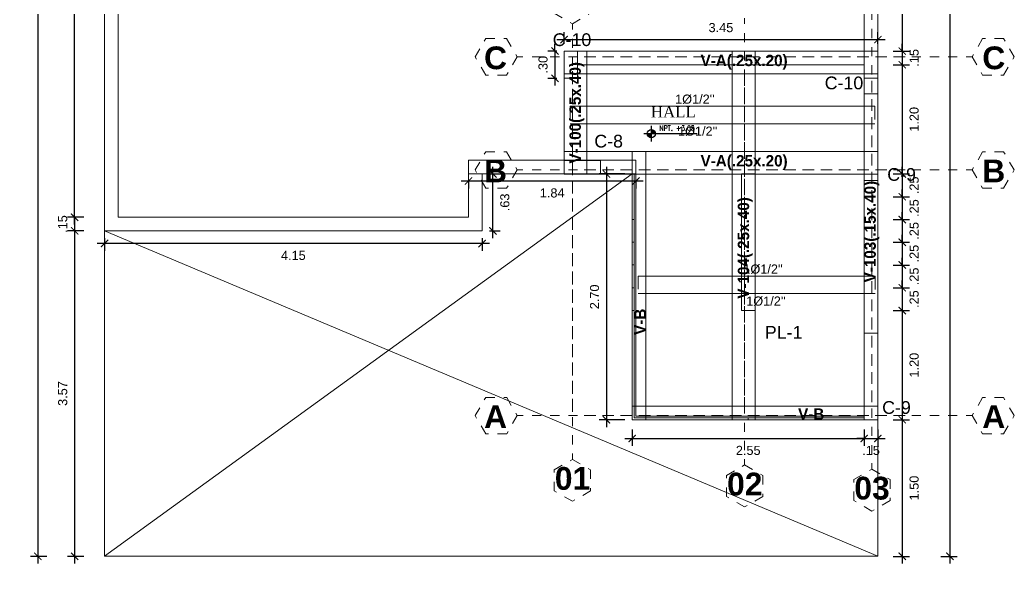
# Model space of a CAD drawing. Header units: millimetres. Extents: x -59 to 123, y 54 to 155.
# Drawn here: x -42.88 to -31.96, y 60.85 to 67 of the extents above; entities that cross this region are included whole.
import ezdxf
from ezdxf.enums import TextEntityAlignment as Align

# ---------------------------------------------------------------- set-up
doc = ezdxf.new("R2010")
doc.units = ezdxf.units.MM
doc.linetypes.add('ACAD_ISO02W100', pattern=[15, 12, -3])
doc.linetypes.add('CONTINUA', pattern=[0])
doc.layers.get('0').update_dxf_attribs({"lineweight": 9})
doc.layers.get('Defpoints').update_dxf_attribs({"lineweight": 0})
for name, color, linetype in [('A-COT', 8, 'Continuous'), ('A-IND niveles', 8, 'Continuous'), ('A-TEX 010', 7, 'Continuous'), ('TEXTO', 2, 'Continuous')]:
    doc.layers.add(name, color=color, linetype=linetype)
for name, color, linetype, lineweight in [('A_mobiliario', 252, 'Continuous', 15), ('ACERO', 150, 'CONTINUA', 40), ('EJES', 6, 'ACAD_ISO02W100', 5), ('ESCALERA', 128, 'Continuous', 9), ('mobiliario', 7, 'Continuous', 0), ('murobajo', 7, 'Continuous', 30), ('MUROS', 7, 'Continuous', 80), ('TEXTO VIGAS', 2, 'Continuous', 20), ('VIDRIO', 7, 'Continuous', 5), ('VIGAS', 2, 'Continuous', 25)]:
    doc.layers.add(name, color=color, linetype=linetype, lineweight=lineweight)
doc.styles.add('Henry', font='GOTHICB.TTF')
doc.styles.add('LUIS', font='arial.ttf')
doc.styles.add('ROMANS', font='ROMANS.SHX', dxfattribs={"width": 1.35, "height": 0.29})
doc.styles.add('ROMANS 0.75', font='romans.shx', dxfattribs={"width": 0.75})
doc.styles.add('STILUS', font='arial.ttf')
doc.styles.add('style1', font='arial.ttf', dxfattribs={"height": 0.1})
doc.dimstyles.new('luis1', dxfattribs={"dimtxt": 0.1, "dimasz": 0.08, "dimexe": 0.08, "dimexo": 0.08, "dimgap": 0.08, "dimtad": 2, "dimzin": 4, "dimdsep": 46, "dimtxsty": 'style1', "dimblk": 'ARCHTICK', "dimcen": 2, "dimdle": 0.08, "dimclrd": 256, "dimclre": 256, "dimclrt": 256, "dimadec": 0, "dimazin": 1, "dimtfac": 1, "dimtix": 1, "dimtmove": 0, "dimatfit": 3, "dimfxl": 1, "dimtolj": 1, "dimarcsym": 0})

# ---------------------------------------------------------------- blocks, each defined once
blk = doc.blocks.new('A$C37766BCA')
blk.add_line((0, 0.181), (1.22, 0.181))
at = {"const_width": 0.0923}
for points in [[(0.221, 0.181, 0.414214), (0.174, 0.227, 0.414214)], [(0.128, 0.181, 0.414214), (0.174, 0.135)]]:
    blk.add_lwpolyline(points, format="xyb", dxfattribs=at)
blk.add_lwpolyline([(0.174, 0), (0.174, 0.361)])
blk.add_circle((0.174, 0.181), 0.0923)
blk = doc.blocks.new('_ArchTick')
at = {"color": 0, "linetype": 'ByBlock', "const_width": 0.15}
blk.add_lwpolyline([(-0.5, -0.5), (0.5, 0.5)], dxfattribs=at)
blk = doc.blocks.new('*D876')
at = {"layer": 'Defpoints', "color": 0, "linetype": 'CONTINUA', "transparency": 16777216}
for p in [(-36.154, 65.307), (-36.437, 62.607), (-36.154, 62.607)]:
    blk.add_point(p, dxfattribs=at)
at = {"layer": 'EJES', "linetype": 'CONTINUA', "lineweight": -2, "transparency": 16777216}
for p, q in [((-36.437, 65.387), (-36.437, 62.527)), ((-36.234, 65.307), (-36.517, 65.307)), ((-36.234, 62.607), (-36.517, 62.607))]:
    blk.add_line(p, q, dxfattribs=at)
at = {"layer": 'EJES', "linetype": 'CONTINUA', "lineweight": -2, "transparency": 16777216, "xscale": 0.08, "yscale": 0.08, "zscale": 0.08}
for p, rotation in [((-36.437, 65.307), 90), ((-36.437, 62.607), 270)]:
    blk.add_blockref('_ArchTick', p, dxfattribs=dict(at, rotation=rotation))
at = {"layer": 'EJES', "linetype": 'CONTINUA', "lineweight": 5, "transparency": 16777216, "insert": (-36.568, 63.957), "char_height": 0.1, "attachment_point": 5, "rotation": 90, "style": 'style1'}
blk.add_mtext('\\A1;2.70', dxfattribs=at)
blk = doc.blocks.new('*D881')
at = {"layer": 'A-COT', "linetype": 'Continuous', "lineweight": -2, "transparency": 16777216}
for p, q in [((-32.762, 80.107), (-32.582, 80.107)), ((-32.662, 80.187), (-32.662, 61.027)), ((-32.762, 61.107), (-32.582, 61.107))]:
    blk.add_line(p, q, dxfattribs=at)
at = {"layer": 'Defpoints', "color": 0, "linetype": 'CONTINUA', "transparency": 16777216}
for p in [(-33.454, 80.107), (-33.454, 61.107), (-32.662, 61.107)]:
    blk.add_point(p, dxfattribs=at)
at = {"layer": 'A-COT', "linetype": 'CONTINUA', "lineweight": -2, "transparency": 16777216, "xscale": 0.08, "yscale": 0.08, "zscale": 0.08}
for p, rotation in [((-32.662, 80.107), 90), ((-32.662, 61.107), 270)]:
    blk.add_blockref('_ArchTick', p, dxfattribs=dict(at, rotation=rotation))
at = {"layer": 'A-COT', "linetype": 'CONTINUA', "lineweight": 5, "transparency": 16777216, "insert": (-32.531, 70.607), "char_height": 0.1, "attachment_point": 5, "rotation": 90, "style": 'style1'}
blk.add_mtext('\\A1;19.00', dxfattribs=at)
blk = doc.blocks.new('*D882')
at = {"layer": 'A-COT', "linetype": 'Continuous', "lineweight": -2, "transparency": 16777216}
for p, q in [((-42.588, 80.107), (-42.768, 80.107)), ((-42.688, 80.187), (-42.688, 61.027)), ((-42.588, 61.107), (-42.768, 61.107))]:
    blk.add_line(p, q, dxfattribs=at)
at = {"layer": 'Defpoints', "color": 0, "linetype": 'CONTINUA', "transparency": 16777216}
for p in [(-41.954, 80.107), (-42.688, 61.107), (-41.954, 61.107)]:
    blk.add_point(p, dxfattribs=at)
at = {"layer": 'A-COT', "linetype": 'CONTINUA', "lineweight": -2, "transparency": 16777216, "xscale": 0.08, "yscale": 0.08, "zscale": 0.08}
for p, rotation in [((-42.688, 80.107), 90), ((-42.688, 61.107), 270)]:
    blk.add_blockref('_ArchTick', p, dxfattribs=dict(at, rotation=rotation))
at = {"layer": 'A-COT', "linetype": 'CONTINUA', "lineweight": 5, "transparency": 16777216, "insert": (-42.819, 70.607), "char_height": 0.1, "attachment_point": 5, "rotation": 90, "style": 'style1'}
blk.add_mtext('\\A1;19.00', dxfattribs=at)
blk = doc.blocks.new('*D883')
at = {"layer": 'A-COT', "linetype": 'Continuous', "lineweight": -2, "transparency": 16777216}
for p, q in [((-41.954, 60.555), (-41.954, 60.375)), ((-33.454, 60.555), (-33.454, 60.375)), ((-42.034, 60.455), (-33.374, 60.455))]:
    blk.add_line(p, q, dxfattribs=at)
at = {"layer": 'Defpoints', "color": 0, "linetype": 'CONTINUA', "transparency": 16777216}
for p in [(-41.954, 61.107), (-33.454, 61.107), (-33.454, 60.455)]:
    blk.add_point(p, dxfattribs=at)
at = {"layer": 'A-COT', "linetype": 'CONTINUA', "lineweight": -2, "transparency": 16777216, "xscale": 0.08, "yscale": 0.08, "zscale": 0.08, "rotation": 180}
blk.add_blockref('_ArchTick', (-41.954, 60.455), dxfattribs=at)
at = {"layer": 'A-COT', "linetype": 'CONTINUA', "lineweight": -2, "transparency": 16777216, "xscale": 0.08, "yscale": 0.08, "zscale": 0.08}
blk.add_blockref('_ArchTick', (-33.454, 60.455), dxfattribs=at)
at = {"layer": 'A-COT', "linetype": 'CONTINUA', "lineweight": 5, "transparency": 16777216, "insert": (-37.704, 60.324), "char_height": 0.1, "attachment_point": 5, "style": 'style1'}
blk.add_mtext('\\A1;8.50', dxfattribs=at)
blk = doc.blocks.new('*D1103')
at = {"layer": 'A-COT', "linetype": 'Continuous', "lineweight": -2, "transparency": 16777216}
for p, q in [((-42.283, 64.752), (-42.283, 75.212)), ((-42.183, 75.132), (-42.363, 75.132)), ((-42.183, 64.832), (-42.363, 64.832))]:
    blk.add_line(p, q, dxfattribs=at)
at = {"layer": 'Defpoints', "color": 0, "linetype": 'CONTINUA', "transparency": 16777216}
for p in [(-42.283, 75.132), (-41.804, 75.132), (-41.804, 64.832)]:
    blk.add_point(p, dxfattribs=at)
at = {"layer": 'A-COT', "linetype": 'CONTINUA', "lineweight": -2, "transparency": 16777216, "xscale": 0.08, "yscale": 0.08, "zscale": 0.08}
for p, rotation in [((-42.283, 75.132), 90), ((-42.283, 64.832), 270)]:
    blk.add_blockref('_ArchTick', p, dxfattribs=dict(at, rotation=rotation))
at = {"layer": 'A-COT', "linetype": 'CONTINUA', "lineweight": 5, "transparency": 16777216, "insert": (-42.414, 69.982), "char_height": 0.1, "attachment_point": 5, "rotation": 90, "style": 'style1'}
blk.add_mtext('\\A1;10.30', dxfattribs=at)
blk = doc.blocks.new('*D1104')
at = {"layer": 'A-COT', "linetype": 'Continuous', "lineweight": -2, "transparency": 16777216}
for p, q in [((-42.183, 64.832), (-42.363, 64.832)), ((-42.283, 64.832), (-42.283, 64.912)), ((-42.283, 64.832), (-42.283, 64.682)), ((-42.183, 64.682), (-42.363, 64.682)), ((-42.283, 64.682), (-42.283, 64.602))]:
    blk.add_line(p, q, dxfattribs=at)
at = {"layer": 'Defpoints', "color": 0, "linetype": 'CONTINUA', "transparency": 16777216}
for p in [(-41.804, 64.832), (-42.283, 64.682), (-41.954, 64.682)]:
    blk.add_point(p, dxfattribs=at)
at = {"layer": 'A-COT', "linetype": 'CONTINUA', "lineweight": -2, "transparency": 16777216, "xscale": 0.08, "yscale": 0.08, "zscale": 0.08}
for p, rotation in [((-42.283, 64.832), 270), ((-42.283, 64.682), 90)]:
    blk.add_blockref('_ArchTick', p, dxfattribs=dict(at, rotation=rotation))
at = {"layer": 'A-COT', "linetype": 'CONTINUA', "lineweight": 5, "transparency": 16777216, "insert": (-42.414, 64.757), "char_height": 0.1, "attachment_point": 5, "rotation": 90, "style": 'style1'}
blk.add_mtext('\\A1;.15', dxfattribs=at)
blk = doc.blocks.new('*D1105')
at = {"layer": 'A-COT', "linetype": 'Continuous', "lineweight": -2, "transparency": 16777216}
for p, q in [((-42.283, 64.762), (-42.283, 61.027)), ((-42.183, 64.682), (-42.363, 64.682)), ((-42.183, 61.107), (-42.363, 61.107))]:
    blk.add_line(p, q, dxfattribs=at)
at = {"layer": 'Defpoints', "color": 0, "linetype": 'CONTINUA', "transparency": 16777216}
for p in [(-41.954, 64.682), (-42.283, 61.107), (-41.954, 61.107)]:
    blk.add_point(p, dxfattribs=at)
at = {"layer": 'A-COT', "linetype": 'CONTINUA', "lineweight": -2, "transparency": 16777216, "xscale": 0.08, "yscale": 0.08, "zscale": 0.08}
for p, rotation in [((-42.283, 64.682), 90), ((-42.283, 61.107), 270)]:
    blk.add_blockref('_ArchTick', p, dxfattribs=dict(at, rotation=rotation))
at = {"layer": 'A-COT', "linetype": 'CONTINUA', "lineweight": 5, "transparency": 16777216, "insert": (-42.414, 62.895), "char_height": 0.1, "attachment_point": 5, "rotation": 90, "style": 'style1'}
blk.add_mtext('\\A1;3.57', dxfattribs=at)
blk = doc.blocks.new('*D1110')
at = {"layer": 'A-COT', "linetype": 'Continuous', "lineweight": -2, "transparency": 16777216}
for p, q in [((-33.186, 69.637), (-33.186, 66.577)), ((-33.286, 69.557), (-33.106, 69.557)), ((-33.286, 66.657), (-33.106, 66.657))]:
    blk.add_line(p, q, dxfattribs=at)
at = {"layer": 'Defpoints', "color": 0, "linetype": 'CONTINUA', "transparency": 16777216}
for p in [(-33.604, 69.557), (-33.454, 66.657), (-33.186, 66.657)]:
    blk.add_point(p, dxfattribs=at)
at = {"layer": 'A-COT', "linetype": 'CONTINUA', "lineweight": -2, "transparency": 16777216, "xscale": 0.08, "yscale": 0.08, "zscale": 0.08}
for p, rotation in [((-33.186, 69.557), 90), ((-33.186, 66.657), 270)]:
    blk.add_blockref('_ArchTick', p, dxfattribs=dict(at, rotation=rotation))
at = {"layer": 'A-COT', "linetype": 'CONTINUA', "lineweight": 5, "transparency": 16777216, "insert": (-33.055, 68.107), "char_height": 0.1, "attachment_point": 5, "rotation": 90, "style": 'style1'}
blk.add_mtext('\\A1;2.90', dxfattribs=at)
blk = doc.blocks.new('*D1111')
at = {"layer": 'A-COT', "linetype": 'Continuous', "lineweight": -2, "transparency": 16777216}
for p, q in [((-33.186, 66.657), (-33.186, 66.737)), ((-33.286, 66.657), (-33.106, 66.657)), ((-33.186, 66.657), (-33.186, 66.507)), ((-33.286, 66.507), (-33.106, 66.507)), ((-33.186, 66.507), (-33.186, 66.427))]:
    blk.add_line(p, q, dxfattribs=at)
at = {"layer": 'Defpoints', "color": 0, "linetype": 'CONTINUA', "transparency": 16777216}
for p in [(-33.454, 66.657), (-33.604, 66.507), (-33.186, 66.507)]:
    blk.add_point(p, dxfattribs=at)
at = {"layer": 'A-COT', "linetype": 'CONTINUA', "lineweight": -2, "transparency": 16777216, "xscale": 0.08, "yscale": 0.08, "zscale": 0.08}
for p, rotation in [((-33.186, 66.657), 270), ((-33.186, 66.507), 90)]:
    blk.add_blockref('_ArchTick', p, dxfattribs=dict(at, rotation=rotation))
at = {"layer": 'A-COT', "linetype": 'CONTINUA', "lineweight": 5, "transparency": 16777216, "insert": (-33.055, 66.582), "char_height": 0.1, "attachment_point": 5, "rotation": 90, "style": 'style1'}
blk.add_mtext('\\A1;.15', dxfattribs=at)
blk = doc.blocks.new('*D1112')
at = {"layer": 'A-COT', "linetype": 'Continuous', "lineweight": -2, "transparency": 16777216}
for p, q in [((-33.186, 66.587), (-33.186, 65.227)), ((-33.286, 66.507), (-33.106, 66.507)), ((-33.286, 65.307), (-33.106, 65.307))]:
    blk.add_line(p, q, dxfattribs=at)
at = {"layer": 'Defpoints', "color": 0, "linetype": 'CONTINUA', "transparency": 16777216}
for p in [(-33.604, 66.507), (-33.604, 65.307), (-33.186, 65.307)]:
    blk.add_point(p, dxfattribs=at)
at = {"layer": 'A-COT', "linetype": 'CONTINUA', "lineweight": -2, "transparency": 16777216, "xscale": 0.08, "yscale": 0.08, "zscale": 0.08}
for p, rotation in [((-33.186, 66.507), 90), ((-33.186, 65.307), 270)]:
    blk.add_blockref('_ArchTick', p, dxfattribs=dict(at, rotation=rotation))
at = {"layer": 'A-COT', "linetype": 'CONTINUA', "lineweight": 5, "transparency": 16777216, "insert": (-33.055, 65.907), "char_height": 0.1, "attachment_point": 5, "rotation": 90, "style": 'style1'}
blk.add_mtext('\\A1;1.20', dxfattribs=at)
blk = doc.blocks.new('*D886')
at = {"layer": 'A-COT', "linetype": 'Continuous', "lineweight": -2, "transparency": 16777216}
for p, q in [((-33.186, 65.307), (-33.186, 65.387)), ((-33.286, 65.307), (-33.106, 65.307)), ((-33.186, 65.307), (-33.186, 65.057)), ((-33.286, 65.057), (-33.106, 65.057)), ((-33.186, 65.057), (-33.186, 64.977))]:
    blk.add_line(p, q, dxfattribs=at)
at = {"layer": 'Defpoints', "color": 0, "linetype": 'CONTINUA', "transparency": 16777216}
for p in [(-33.604, 65.307), (-33.604, 65.057), (-33.186, 65.057)]:
    blk.add_point(p, dxfattribs=at)
at = {"layer": 'A-COT', "linetype": 'CONTINUA', "lineweight": -2, "transparency": 16777216, "xscale": 0.08, "yscale": 0.08, "zscale": 0.08}
for p, rotation in [((-33.186, 65.307), 270), ((-33.186, 65.057), 90)]:
    blk.add_blockref('_ArchTick', p, dxfattribs=dict(at, rotation=rotation))
at = {"layer": 'A-COT', "linetype": 'CONTINUA', "lineweight": 5, "transparency": 16777216, "insert": (-33.055, 65.182), "char_height": 0.1, "attachment_point": 5, "rotation": 90, "style": 'style1'}
blk.add_mtext('\\A1;.25', dxfattribs=at)
blk = doc.blocks.new('*D887')
at = {"layer": 'A-COT', "linetype": 'Continuous', "lineweight": -2, "transparency": 16777216}
for p, q in [((-33.186, 65.057), (-33.186, 65.137)), ((-33.286, 65.057), (-33.106, 65.057)), ((-33.186, 65.057), (-33.186, 64.807)), ((-33.286, 64.807), (-33.106, 64.807)), ((-33.186, 64.807), (-33.186, 64.727))]:
    blk.add_line(p, q, dxfattribs=at)
at = {"layer": 'Defpoints', "color": 0, "linetype": 'CONTINUA', "transparency": 16777216}
for p in [(-33.604, 65.057), (-33.604, 64.807), (-33.186, 64.807)]:
    blk.add_point(p, dxfattribs=at)
at = {"layer": 'A-COT', "linetype": 'CONTINUA', "lineweight": -2, "transparency": 16777216, "xscale": 0.08, "yscale": 0.08, "zscale": 0.08}
for p, rotation in [((-33.186, 65.057), 270), ((-33.186, 64.807), 90)]:
    blk.add_blockref('_ArchTick', p, dxfattribs=dict(at, rotation=rotation))
at = {"layer": 'A-COT', "linetype": 'CONTINUA', "lineweight": 5, "transparency": 16777216, "insert": (-33.055, 64.932), "char_height": 0.1, "attachment_point": 5, "rotation": 90, "style": 'style1'}
blk.add_mtext('\\A1;.25', dxfattribs=at)
blk = doc.blocks.new('*D1113')
at = {"layer": 'A-COT', "linetype": 'Continuous', "lineweight": -2, "transparency": 16777216}
for p, q in [((-33.286, 64.807), (-33.106, 64.807)), ((-33.186, 64.807), (-33.186, 64.887)), ((-33.186, 64.807), (-33.186, 64.557)), ((-33.286, 64.557), (-33.106, 64.557)), ((-33.186, 64.557), (-33.186, 64.477))]:
    blk.add_line(p, q, dxfattribs=at)
at = {"layer": 'Defpoints', "color": 0, "linetype": 'CONTINUA', "transparency": 16777216}
for p in [(-33.604, 64.807), (-33.604, 64.557), (-33.186, 64.557)]:
    blk.add_point(p, dxfattribs=at)
at = {"layer": 'A-COT', "linetype": 'CONTINUA', "lineweight": -2, "transparency": 16777216, "xscale": 0.08, "yscale": 0.08, "zscale": 0.08}
for p, rotation in [((-33.186, 64.807), 270), ((-33.186, 64.557), 90)]:
    blk.add_blockref('_ArchTick', p, dxfattribs=dict(at, rotation=rotation))
at = {"layer": 'A-COT', "linetype": 'CONTINUA', "lineweight": 5, "transparency": 16777216, "insert": (-33.055, 64.682), "char_height": 0.1, "attachment_point": 5, "rotation": 90, "style": 'style1'}
blk.add_mtext('\\A1;.25', dxfattribs=at)
blk = doc.blocks.new('*D1114')
at = {"layer": 'A-COT', "linetype": 'Continuous', "lineweight": -2, "transparency": 16777216}
for p, q in [((-33.186, 64.557), (-33.186, 64.637)), ((-33.286, 64.557), (-33.106, 64.557)), ((-33.186, 64.557), (-33.186, 64.307)), ((-33.286, 64.307), (-33.106, 64.307)), ((-33.186, 64.307), (-33.186, 64.227))]:
    blk.add_line(p, q, dxfattribs=at)
at = {"layer": 'Defpoints', "color": 0, "linetype": 'CONTINUA', "transparency": 16777216}
for p in [(-33.604, 64.557), (-33.604, 64.307), (-33.186, 64.307)]:
    blk.add_point(p, dxfattribs=at)
at = {"layer": 'A-COT', "linetype": 'CONTINUA', "lineweight": -2, "transparency": 16777216, "xscale": 0.08, "yscale": 0.08, "zscale": 0.08}
for p, rotation in [((-33.186, 64.557), 270), ((-33.186, 64.307), 90)]:
    blk.add_blockref('_ArchTick', p, dxfattribs=dict(at, rotation=rotation))
at = {"layer": 'A-COT', "linetype": 'CONTINUA', "lineweight": 5, "transparency": 16777216, "insert": (-33.055, 64.432), "char_height": 0.1, "attachment_point": 5, "rotation": 90, "style": 'style1'}
blk.add_mtext('\\A1;.25', dxfattribs=at)
blk = doc.blocks.new('*D888')
at = {"layer": 'A-COT', "linetype": 'Continuous', "lineweight": -2, "transparency": 16777216}
for p, q in [((-33.186, 64.307), (-33.186, 64.387)), ((-33.286, 64.307), (-33.106, 64.307)), ((-33.186, 64.307), (-33.186, 64.057)), ((-33.286, 64.057), (-33.106, 64.057)), ((-33.186, 64.057), (-33.186, 63.977))]:
    blk.add_line(p, q, dxfattribs=at)
at = {"layer": 'Defpoints', "color": 0, "linetype": 'CONTINUA', "transparency": 16777216}
for p in [(-33.604, 64.307), (-33.604, 64.057), (-33.186, 64.057)]:
    blk.add_point(p, dxfattribs=at)
at = {"layer": 'A-COT', "linetype": 'CONTINUA', "lineweight": -2, "transparency": 16777216, "xscale": 0.08, "yscale": 0.08, "zscale": 0.08}
for p, rotation in [((-33.186, 64.307), 270), ((-33.186, 64.057), 90)]:
    blk.add_blockref('_ArchTick', p, dxfattribs=dict(at, rotation=rotation))
at = {"layer": 'A-COT', "linetype": 'CONTINUA', "lineweight": 5, "transparency": 16777216, "insert": (-33.055, 64.182), "char_height": 0.1, "attachment_point": 5, "rotation": 90, "style": 'style1'}
blk.add_mtext('\\A1;.25', dxfattribs=at)
blk = doc.blocks.new('*D889')
at = {"layer": 'A-COT', "linetype": 'Continuous', "lineweight": -2, "transparency": 16777216}
for p, q in [((-33.286, 64.057), (-33.106, 64.057)), ((-33.186, 64.057), (-33.186, 64.137)), ((-33.186, 64.057), (-33.186, 63.807)), ((-33.286, 63.807), (-33.106, 63.807)), ((-33.186, 63.807), (-33.186, 63.727))]:
    blk.add_line(p, q, dxfattribs=at)
at = {"layer": 'Defpoints', "color": 0, "linetype": 'CONTINUA', "transparency": 16777216}
for p in [(-33.604, 64.057), (-33.604, 63.807), (-33.186, 63.807)]:
    blk.add_point(p, dxfattribs=at)
at = {"layer": 'A-COT', "linetype": 'CONTINUA', "lineweight": -2, "transparency": 16777216, "xscale": 0.08, "yscale": 0.08, "zscale": 0.08}
for p, rotation in [((-33.186, 64.057), 270), ((-33.186, 63.807), 90)]:
    blk.add_blockref('_ArchTick', p, dxfattribs=dict(at, rotation=rotation))
at = {"layer": 'A-COT', "linetype": 'CONTINUA', "lineweight": 5, "transparency": 16777216, "insert": (-33.055, 63.932), "char_height": 0.1, "attachment_point": 5, "rotation": 90, "style": 'style1'}
blk.add_mtext('\\A1;.25', dxfattribs=at)
blk = doc.blocks.new('*D1115')
at = {"layer": 'A-COT', "linetype": 'Continuous', "lineweight": -2, "transparency": 16777216}
for p, q in [((-33.186, 63.887), (-33.186, 62.527)), ((-33.286, 63.807), (-33.106, 63.807)), ((-33.286, 62.607), (-33.106, 62.607))]:
    blk.add_line(p, q, dxfattribs=at)
at = {"layer": 'Defpoints', "color": 0, "linetype": 'CONTINUA', "transparency": 16777216}
for p in [(-33.604, 63.807), (-33.454, 62.607), (-33.186, 62.607)]:
    blk.add_point(p, dxfattribs=at)
at = {"layer": 'A-COT', "linetype": 'CONTINUA', "lineweight": -2, "transparency": 16777216, "xscale": 0.08, "yscale": 0.08, "zscale": 0.08}
for p, rotation in [((-33.186, 63.807), 90), ((-33.186, 62.607), 270)]:
    blk.add_blockref('_ArchTick', p, dxfattribs=dict(at, rotation=rotation))
at = {"layer": 'A-COT', "linetype": 'CONTINUA', "lineweight": 5, "transparency": 16777216, "insert": (-33.055, 63.207), "char_height": 0.1, "attachment_point": 5, "rotation": 90, "style": 'style1'}
blk.add_mtext('\\A1;1.20', dxfattribs=at)
blk = doc.blocks.new('*D1116')
at = {"layer": 'A-COT', "linetype": 'Continuous', "lineweight": -2, "transparency": 16777216}
for p, q in [((-33.186, 62.687), (-33.186, 61.027)), ((-33.286, 62.607), (-33.106, 62.607)), ((-33.286, 61.107), (-33.106, 61.107))]:
    blk.add_line(p, q, dxfattribs=at)
at = {"layer": 'Defpoints', "color": 0, "linetype": 'CONTINUA', "transparency": 16777216}
for p in [(-33.454, 62.607), (-33.454, 61.107), (-33.186, 61.107)]:
    blk.add_point(p, dxfattribs=at)
at = {"layer": 'A-COT', "linetype": 'CONTINUA', "lineweight": -2, "transparency": 16777216, "xscale": 0.08, "yscale": 0.08, "zscale": 0.08}
for p, rotation in [((-33.186, 62.607), 90), ((-33.186, 61.107), 270)]:
    blk.add_blockref('_ArchTick', p, dxfattribs=dict(at, rotation=rotation))
at = {"layer": 'A-COT', "linetype": 'CONTINUA', "lineweight": 5, "transparency": 16777216, "insert": (-33.055, 61.857), "char_height": 0.1, "attachment_point": 5, "rotation": 90, "style": 'style1'}
blk.add_mtext('\\A1;1.50', dxfattribs=at)
blk = doc.blocks.new('*D1117')
at = {"layer": 'A-COT', "linetype": 'Continuous', "lineweight": -2, "transparency": 16777216}
for p, q in [((-36.154, 62.501), (-36.154, 62.321)), ((-33.604, 62.501), (-33.604, 62.321)), ((-36.234, 62.401), (-33.524, 62.401))]:
    blk.add_line(p, q, dxfattribs=at)
at = {"layer": 'Defpoints', "color": 0, "linetype": 'CONTINUA', "transparency": 16777216}
for p in [(-36.154, 62.607), (-33.604, 62.607), (-33.604, 62.401)]:
    blk.add_point(p, dxfattribs=at)
at = {"layer": 'A-COT', "linetype": 'CONTINUA', "lineweight": -2, "transparency": 16777216, "xscale": 0.08, "yscale": 0.08, "zscale": 0.08, "rotation": 180}
blk.add_blockref('_ArchTick', (-36.154, 62.401), dxfattribs=at)
at = {"layer": 'A-COT', "linetype": 'CONTINUA', "lineweight": -2, "transparency": 16777216, "xscale": 0.08, "yscale": 0.08, "zscale": 0.08}
blk.add_blockref('_ArchTick', (-33.604, 62.401), dxfattribs=at)
at = {"layer": 'A-COT', "linetype": 'CONTINUA', "lineweight": 5, "transparency": 16777216, "insert": (-34.879, 62.27), "char_height": 0.1, "attachment_point": 5, "style": 'style1'}
blk.add_mtext('\\A1;2.55', dxfattribs=at)
blk = doc.blocks.new('*D1118')
at = {"layer": 'A-COT', "linetype": 'Continuous', "lineweight": -2, "transparency": 16777216}
for p, q in [((-33.604, 62.501), (-33.604, 62.321)), ((-33.454, 62.501), (-33.454, 62.321)), ((-33.604, 62.401), (-33.684, 62.401)), ((-33.604, 62.401), (-33.454, 62.401)), ((-33.454, 62.401), (-33.374, 62.401))]:
    blk.add_line(p, q, dxfattribs=at)
at = {"layer": 'Defpoints', "color": 0, "linetype": 'CONTINUA', "transparency": 16777216}
for p in [(-33.604, 62.607), (-33.454, 62.607), (-33.454, 62.401)]:
    blk.add_point(p, dxfattribs=at)
at = {"layer": 'A-COT', "linetype": 'CONTINUA', "lineweight": -2, "transparency": 16777216, "xscale": 0.08, "yscale": 0.08, "zscale": 0.08}
blk.add_blockref('_ArchTick', (-33.604, 62.401), dxfattribs=at)
at = {"layer": 'A-COT', "linetype": 'CONTINUA', "lineweight": -2, "transparency": 16777216, "xscale": 0.08, "yscale": 0.08, "zscale": 0.08, "rotation": 180}
blk.add_blockref('_ArchTick', (-33.454, 62.401), dxfattribs=at)
at = {"layer": 'A-COT', "linetype": 'CONTINUA', "lineweight": 5, "transparency": 16777216, "insert": (-33.529, 62.27), "char_height": 0.1, "attachment_point": 5, "style": 'style1'}
blk.add_mtext('\\A1;.15', dxfattribs=at)
blk = doc.blocks.new('*D1134')
at = {"layer": 'A-COT', "linetype": 'Continuous', "lineweight": -2, "transparency": 16777216}
for p, q in [((-41.954, 64.602), (-41.954, 64.463)), ((-37.804, 64.602), (-37.804, 64.463)), ((-37.724, 64.543), (-42.034, 64.543))]:
    blk.add_line(p, q, dxfattribs=at)
at = {"layer": 'Defpoints', "color": 0, "linetype": 'CONTINUA', "transparency": 16777216}
for p in [(-41.954, 64.682), (-37.804, 64.682), (-41.954, 64.543)]:
    blk.add_point(p, dxfattribs=at)
at = {"layer": 'A-COT', "linetype": 'CONTINUA', "lineweight": -2, "transparency": 16777216, "xscale": 0.08, "yscale": 0.08, "zscale": 0.08, "rotation": 180}
blk.add_blockref('_ArchTick', (-41.954, 64.543), dxfattribs=at)
at = {"layer": 'A-COT', "linetype": 'CONTINUA', "lineweight": -2, "transparency": 16777216, "xscale": 0.08, "yscale": 0.08, "zscale": 0.08}
blk.add_blockref('_ArchTick', (-37.804, 64.543), dxfattribs=at)
at = {"layer": 'A-COT', "linetype": 'CONTINUA', "lineweight": 5, "transparency": 16777216, "insert": (-39.879, 64.412), "char_height": 0.1, "attachment_point": 5, "style": 'style1'}
blk.add_mtext('\\A1;4.15', dxfattribs=at)
blk = doc.blocks.new('*D1135')
at = {"layer": 'A-COT', "linetype": 'Continuous', "lineweight": -2, "transparency": 16777216}
for p, q in [((-37.685, 64.602), (-37.685, 65.387)), ((-37.724, 65.307), (-37.605, 65.307)), ((-37.724, 64.682), (-37.605, 64.682))]:
    blk.add_line(p, q, dxfattribs=at)
at = {"layer": 'Defpoints', "color": 0, "linetype": 'CONTINUA', "transparency": 16777216}
for p in [(-37.804, 65.307), (-37.685, 65.307), (-37.804, 64.682)]:
    blk.add_point(p, dxfattribs=at)
at = {"layer": 'A-COT', "linetype": 'CONTINUA', "lineweight": -2, "transparency": 16777216, "xscale": 0.08, "yscale": 0.08, "zscale": 0.08}
for p, rotation in [((-37.685, 65.307), 90), ((-37.685, 64.682), 270)]:
    blk.add_blockref('_ArchTick', p, dxfattribs=dict(at, rotation=rotation))
at = {"layer": 'A-COT', "linetype": 'CONTINUA', "lineweight": 5, "transparency": 16777216, "insert": (-37.554, 64.995), "char_height": 0.1, "attachment_point": 5, "rotation": 90, "style": 'style1'}
blk.add_mtext('\\A1;.63', dxfattribs=at)
blk = doc.blocks.new('*D1136')
at = {"layer": 'A-COT', "linetype": 'Continuous', "lineweight": -2, "transparency": 16777216}
for p, q in [((-36.034, 65.229), (-38.034, 65.229)), ((-37.954, 65.229), (-37.954, 65.149)), ((-36.114, 65.229), (-36.114, 65.149))]:
    blk.add_line(p, q, dxfattribs=at)
at = {"layer": 'Defpoints', "color": 0, "linetype": 'CONTINUA', "transparency": 16777216}
for p in [(-37.954, 65.307), (-36.114, 65.307), (-37.954, 65.229)]:
    blk.add_point(p, dxfattribs=at)
at = {"layer": 'A-COT', "linetype": 'CONTINUA', "lineweight": -2, "transparency": 16777216, "xscale": 0.08, "yscale": 0.08, "zscale": 0.08, "rotation": 180}
blk.add_blockref('_ArchTick', (-37.954, 65.229), dxfattribs=at)
at = {"layer": 'A-COT', "linetype": 'CONTINUA', "lineweight": -2, "transparency": 16777216, "xscale": 0.08, "yscale": 0.08, "zscale": 0.08}
blk.add_blockref('_ArchTick', (-36.114, 65.229), dxfattribs=at)
at = {"layer": 'A-COT', "linetype": 'CONTINUA', "lineweight": 5, "transparency": 16777216, "insert": (-37.034, 65.098), "char_height": 0.1, "attachment_point": 5, "style": 'style1'}
blk.add_mtext('\\A1;1.84', dxfattribs=at)
blk = doc.blocks.new('*D1137')
at = {"layer": 'A-COT', "linetype": 'Continuous', "lineweight": -2, "transparency": 16777216}
for p, q in [((-36.984, 66.783), (-33.374, 66.783)), ((-36.904, 66.737), (-36.904, 66.863)), ((-33.454, 66.737), (-33.454, 66.863))]:
    blk.add_line(p, q, dxfattribs=at)
at = {"layer": 'Defpoints', "color": 0, "linetype": 'CONTINUA', "transparency": 16777216}
for p in [(-33.454, 66.783), (-36.904, 66.657), (-33.454, 66.657)]:
    blk.add_point(p, dxfattribs=at)
at = {"layer": 'A-COT', "linetype": 'CONTINUA', "lineweight": -2, "transparency": 16777216, "xscale": 0.08, "yscale": 0.08, "zscale": 0.08, "rotation": 180}
blk.add_blockref('_ArchTick', (-36.904, 66.783), dxfattribs=at)
at = {"layer": 'A-COT', "linetype": 'CONTINUA', "lineweight": -2, "transparency": 16777216, "xscale": 0.08, "yscale": 0.08, "zscale": 0.08}
blk.add_blockref('_ArchTick', (-33.454, 66.783), dxfattribs=at)
at = {"layer": 'A-COT', "linetype": 'CONTINUA', "lineweight": 5, "transparency": 16777216, "insert": (-35.179, 66.914), "char_height": 0.1, "attachment_point": 5, "style": 'style1'}
blk.add_mtext('\\A1;3.45', dxfattribs=at)
blk = doc.blocks.new('*D1138')
at = {"layer": 'A-COT', "linetype": 'Continuous', "lineweight": -2, "transparency": 16777216}
for p, q in [((-37.003, 66.657), (-37.003, 66.737)), ((-36.984, 66.657), (-37.083, 66.657)), ((-37.003, 66.657), (-37.003, 66.357)), ((-36.984, 66.357), (-37.083, 66.357)), ((-37.003, 66.357), (-37.003, 66.277))]:
    blk.add_line(p, q, dxfattribs=at)
at = {"layer": 'Defpoints', "color": 0, "linetype": 'CONTINUA', "transparency": 16777216}
for p in [(-36.904, 66.657), (-37.003, 66.357), (-36.904, 66.357)]:
    blk.add_point(p, dxfattribs=at)
at = {"layer": 'A-COT', "linetype": 'CONTINUA', "lineweight": -2, "transparency": 16777216, "xscale": 0.08, "yscale": 0.08, "zscale": 0.08}
for p, rotation in [((-37.003, 66.657), 270), ((-37.003, 66.357), 90)]:
    blk.add_blockref('_ArchTick', p, dxfattribs=dict(at, rotation=rotation))
at = {"layer": 'A-COT', "linetype": 'CONTINUA', "lineweight": 5, "transparency": 16777216, "insert": (-37.134, 66.507), "char_height": 0.1, "attachment_point": 5, "rotation": 90, "style": 'style1'}
blk.add_mtext('\\A1;.30', dxfattribs=at)

msp = doc.modelspace()

# ---------------------------------------------------------------- linework, layer by layer
at = {"layer": 'A-COT', "linetype": 'CONTINUA', "lineweight": 5}
msp.add_lwpolyline([(-36.904, 66.3574), (-36.904, 65.4574)], dxfattribs=at)
at = {"layer": 'A_mobiliario', "color": 6, "lineweight": 5}
for points in [[(-36.904, 66.3574), (-36.754, 66.3574), (-36.754, 66.6574), (-36.904, 66.6574)], [(-33.6034, 66.3574), (-33.4534, 66.3574), (-33.4534, 66.6574), (-33.6034, 66.6574)], [(-33.4537, 66.1861), (-33.6037, 66.1861), (-33.6037, 65.2361), (-33.4537, 65.2361)], [(-36.504, 65.3054), (-36.504, 65.4554), (-36.904, 65.4554), (-36.904, 65.3054)], [(-33.454, 63.5574), (-33.604, 63.5574), (-33.604, 62.6074), (-33.454, 62.6074)]]:
    msp.add_lwpolyline(points, close=True, dxfattribs=at)
msp.add_lwpolyline([(-34.954, 65.3074), (-34.804, 65.3074), (-34.804, 63.8082), (-34.954, 63.8082), (-34.954, 65.3074)], dxfattribs=at)
at = {"layer": 'ACERO', "lineweight": 5}
for p, q in [((-33.4882, 66.0522), (-36.8372, 66.0522)), ((-36.8372, 65.9095), (-36.8372, 66.0522)), ((-33.4882, 66.0522), (-33.4882, 65.9035)), ((-33.4882, 65.8592), (-36.8372, 65.8592)), ((-33.4843, 64.1858), (-36.0872, 64.1858)), ((-36.0872, 64.0432), (-36.0872, 64.1858)), ((-33.4843, 64.1858), (-33.4843, 64.0371)), ((-33.4843, 63.9929), (-36.0872, 63.9929))]:
    msp.add_line(p, q, dxfattribs=at)
at = {"layer": 'EJES', "color": 1, "lineweight": 5, "ltscale": 0.003}
for p, q in [((-34.9183, 62.7549), (-34.9183, 67.0191)), ((-33.5195, 62.8003), (-33.5195, 67.0645)), ((-36.8116, 62.693), (-36.8116, 66.9572)), ((-33.1549, 66.5935), (-37.4191, 66.5935)), ((-36.6816, 66.5935), (-32.4174, 66.5935)), ((-36.8116, 66.4365), (-36.8116, 62.1723)), ((-34.9183, 66.3746), (-34.9183, 62.1104)), ((-33.5195, 66.3292), (-33.5195, 62.065)), ((-33.1549, 65.3506), (-37.4191, 65.3506)), ((-36.6816, 65.3506), (-32.4174, 65.3506)), ((-33.1546, 62.6526), (-37.4188, 62.6526)), ((-36.6819, 62.6526), (-32.4177, 62.6526))]:
    msp.add_line(p, q, dxfattribs=at)
for points in [[(-36.612, 67.303), (-36.8116, 67.4182), (-37.0112, 67.303), (-37.0112, 67.0724), (-36.8116, 66.9572), (-36.612, 67.0724)], [(-37.7649, 66.3938), (-37.8802, 66.5935), (-37.7649, 66.7931), (-37.5344, 66.7931), (-37.4191, 66.5935), (-37.5344, 66.3938)], [(-32.0716, 66.3938), (-31.9564, 66.5935), (-32.0716, 66.7931), (-32.3021, 66.7931), (-32.4174, 66.5935), (-32.3021, 66.3938)], [(-37.7649, 65.151), (-37.8802, 65.3506), (-37.7649, 65.5503), (-37.5344, 65.5503), (-37.4191, 65.3506), (-37.5344, 65.151)], [(-32.0716, 65.151), (-31.9564, 65.3506), (-32.0716, 65.5503), (-32.3021, 65.5503), (-32.4174, 65.3506), (-32.3021, 65.151)], [(-37.7646, 62.453), (-37.8799, 62.6526), (-37.7646, 62.8522), (-37.5341, 62.8522), (-37.4188, 62.6526), (-37.5341, 62.453)], [(-32.0719, 62.453), (-31.9567, 62.6526), (-32.0719, 62.8522), (-32.3025, 62.8522), (-32.4177, 62.6526), (-32.3025, 62.453)], [(-36.612, 61.8266), (-36.8116, 61.7113), (-37.0112, 61.8266), (-37.0112, 62.0571), (-36.8116, 62.1723), (-36.612, 62.0571)], [(-34.7186, 61.7646), (-34.9183, 61.6494), (-35.1179, 61.7646), (-35.1179, 61.9951), (-34.9183, 62.1104), (-34.7186, 61.9951)], [(-33.3198, 61.7192), (-33.5195, 61.604), (-33.7191, 61.7192), (-33.7191, 61.9497), (-33.5195, 62.065), (-33.3198, 61.9497)]]:
    msp.add_lwpolyline(points, close=True, dxfattribs=at)
at = {"layer": 'ESCALERA', "lineweight": 5, "ltscale": 0.25}
for p, q in [((-36.1539, 65.3074), (-36.1539, 64.8074)), ((-36.1339, 64.8074), (-36.154, 64.8074)), ((-36.154, 62.6074), (-36.1539, 64.8074)), ((-36.1339, 64.8074), (-36.154, 64.8074)), ((-36.1339, 64.5574), (-36.154, 64.5574)), ((-36.1339, 64.5574), (-36.154, 64.5574)), ((-36.1339, 64.3074), (-36.154, 64.3074)), ((-36.1339, 64.3074), (-36.154, 64.3074)), ((-36.1339, 64.0574), (-36.154, 64.0574)), ((-36.1339, 64.0574), (-36.154, 64.0574)), ((-36.1339, 63.8074), (-36.154, 63.8074)), ((-36.1339, 63.8074), (-36.154, 63.8074)), ((-34.879, 62.6274), (-34.879, 62.6074)), ((-36.154, 62.6074), (-34.804, 62.6074)), ((-34.804, 62.6074), (-33.604, 62.6074))]:
    msp.add_line(p, q, dxfattribs=at)
at = {"layer": 'mobiliario', "lineweight": 5, "ltscale": 0.3}
for p, q in [((-36.1539, 65.3074), (-41.954, 61.1074)), ((-41.954, 61.5074), (-41.954, 64.6824)), ((-41.954, 64.6824), (-33.454, 61.1074)), ((-33.454, 61.1074), (-33.454, 62.6074)), ((-41.954, 61.5074), (-41.954, 61.1074)), ((-41.954, 61.1074), (-33.454, 61.1074))]:
    msp.add_line(p, q, dxfattribs=at)
at = {"layer": 'murobajo', "lineweight": 5}
for p, q in [((-41.954, 80.1074), (-41.954, 64.6824)), ((-41.804, 75.1324), (-41.804, 64.8324)), ((-33.454, 66.6574), (-33.454, 69.7074)), ((-33.604, 66.6574), (-33.604, 69.5574)), ((-37.954, 64.8324), (-37.954, 65.3074)), ((-37.804, 64.6824), (-37.804, 65.3074)), ((-37.804, 64.6824), (-37.804, 65.3074)), ((-41.804, 64.8324), (-37.954, 64.8324)), ((-41.954, 64.6824), (-37.804, 64.6824))]:
    msp.add_line(p, q, dxfattribs=at)
at = {"layer": 'MUROS', "linetype": 'CONTINUA', "lineweight": 5}
for p, q in [((-36.904, 66.6574), (-33.454, 66.6574)), ((-36.904, 66.3574), (-36.904, 66.6574)), ((-33.454, 62.6074), (-33.454, 66.6574)), ((-36.754, 66.3574), (-36.754, 66.5074)), ((-36.754, 66.5074), (-33.604, 66.5074)), ((-33.604, 62.6074), (-33.604, 66.5074)), ((-36.904, 66.3574), (-36.754, 66.3574)), ((-36.1139, 65.4574), (-37.954, 65.4574)), ((-37.954, 65.3074), (-37.954, 65.4574)), ((-36.1139, 65.4574), (-36.1139, 65.3074)), ((-36.1139, 65.3074), (-37.954, 65.3074)), ((-33.604, 62.6074), (-33.454, 62.6074))]:
    msp.add_line(p, q, dxfattribs=at)
msp.add_lwpolyline([(-34.954, 65.3074), (-34.804, 65.3074), (-34.804, 63.8082), (-34.954, 63.8082), (-34.954, 65.3074)], dxfattribs=at)
msp.add_lwpolyline([(-34.954, 65.3074), (-34.804, 65.3074), (-34.804, 63.8082), (-34.954, 63.8082), (-34.954, 65.3074)], dxfattribs=at)
at = {"layer": 'VIDRIO', "lineweight": 5}
for p, q in [((-36.1339, 65.3074), (-36.1339, 62.6274)), ((-36.1139, 65.3074), (-36.1139, 62.6474)), ((-36.1339, 62.6274), (-33.604, 62.6273)), ((-36.1139, 62.6474), (-33.604, 62.6473))]:
    msp.add_line(p, q, dxfattribs=at)
at = {"layer": 'VIGAS', "linetype": 'CONTINUA', "lineweight": 5}
for points in [[(-36.904, 66.6574), (-33.4537, 66.6574), (-33.4537, 66.4074), (-36.904, 66.4074)], [(-36.654, 65.3074), (-36.904, 65.3074), (-36.904, 66.6574), (-36.654, 66.6574)], [(-35.0541, 62.6074), (-34.8039, 62.6074), (-34.804, 66.6574), (-35.0541, 66.6574)], [(-33.6034, 66.6574), (-33.4534, 66.6574), (-33.454, 62.6074), (-33.604, 62.6074)], [(-36.904, 65.5554), (-33.4537, 65.5554), (-33.4537, 65.3054), (-36.904, 65.3054)], [(-36.154, 62.6074), (-36.004, 62.6074), (-36.004, 65.5554), (-36.154, 65.5554)], [(-36.154, 62.6074), (-36.154, 62.7574), (-33.454, 62.7574), (-33.454, 62.6074)]]:
    msp.add_lwpolyline(points, close=True, dxfattribs=at)

# ---------------------------------------------------------------- block references
at = {"layer": 'A-IND niveles', "lineweight": 5, "xscale": 0.4800000000000012, "yscale": 0.4800000000000012, "zscale": 0.4800000000000012}
msp.add_blockref('A$C37766BCA', (-36.0273, 65.6629), dxfattribs=at)

# ---------------------------------------------------------------- texts
at = {"layer": 'A-IND niveles', "lineweight": 5, "style": 'ROMANS 0.75', "width": 0.75}
msp.add_text('NPT. +3.05', height=0.0576, dxfattribs=at).set_placement((-35.8571, 65.7816))
at = {"layer": 'A-TEX 010', "lineweight": 5, "insert": (-35.7024, 66.05), "char_height": 0.1224, "attachment_point": 2, "style": 'ROMANS'}
msp.add_mtext('{\\fTimes New Roman|b0|i0|c0|p18;HALL}', dxfattribs=at)
at = {"layer": 'EJES', "color": 1, "lineweight": 5, "ltscale": 0.003, "char_height": 0.25, "width": 0.015384, "style": 'STILUS'}
for s, insert, attachment_point in [('{\\fArial|b1|i0|c0|p34;C}', (-37.6567, 66.7075), 2), ('{\\fArial|b1|i0|c0|p34;C}', (-32.1798, 66.7075), 2), ('{\\fArial|b1|i0|c0|p34;B}', (-37.6567, 65.4647), 2), ('{\\fArial|b1|i0|c0|p34;B}', (-32.1798, 65.4647), 2), ('{\\fArial|b1|i0|c0|p34;A}', (-37.6564, 62.7667), 2), ('{\\fArial|b1|i0|c0|p34;A}', (-32.1801, 62.7667), 2), ('{\\fArial|b1|i0|c0|p34;01}', (-36.8104, 61.8344), 8), ('{\\fArial|b1|i0|c0|p34;02}', (-34.917, 61.7725), 8), ('{\\fArial|b1|i0|c0|p34;03}', (-33.5182, 61.7271), 8)]:
    msp.add_mtext(s, dxfattribs=dict(at, insert=insert, attachment_point=attachment_point))
at = {"layer": 'TEXTO', "lineweight": 5, "style": 'LUIS'}
for s, p in [('C-10', (-37.028, 66.712)), ('C-10', (-34.0384, 66.237)), ('C-8', (-36.5709, 65.5975)), ('C-9', (-33.351, 65.2317)), ('PL-1', (-34.6963, 63.4973)), ('C-9', (-33.4068, 62.6718))]:
    msp.add_text(s, height=0.14, dxfattribs=at).set_placement(p)
for p in [(-35.6826, 66.179), (-35.6511, 65.8273), (-34.9326, 64.3126), (-34.9011, 63.9609)]:
    msp.add_text("1%%C1/2''", height=0.1, dxfattribs=at).set_placement(p, align=Align.TOP_LEFT)
at = {"layer": 'TEXTO VIGAS', "linetype": 'Continuous', "lineweight": 5, "style": 'Henry'}
for s, p in [('V-A(.25x.20)', (-35.4028, 66.4913)), ('V-A(.25x.20)', (-35.4028, 65.3894)), ('V-B', (-34.3308, 62.6074))]:
    msp.add_text(s, height=0.125, dxfattribs=at).set_placement(p)
for s, p in [('V-100(.25x.40)', (-36.7187, 65.4216)), ('V-103(.15x.40)', (-33.4766, 64.1166)), ('V-104(.25x.40)', (-34.8687, 63.9367)), ('V-104(.25x.40)', (-34.8687, 63.9367)), ('V-B', (-36.004, 63.5394))]:
    msp.add_text(s, height=0.125, rotation=90, dxfattribs=at).set_placement(p)

# ---------------------------------------------------------------- dimensions: what is measured, and where the dimension line sits
at = {"layer": 'A-COT', "linetype": 'CONTINUA', "lineweight": 5}
for base, p1, p2, override, picture, middle in [((-42.6882, 61.1074), (-41.954, 80.1074), (-41.954, 61.1074), {"dimfxl": 0.1, "dimfxlon": 1, "dimarcsym": 2}, '*D882', (-42.8193, 70.6074)), ((-32.6621, 61.1074), (-33.454, 80.1074), (-33.454, 61.1074), {"dimfxl": 0.1, "dimfxlon": 1, "dimarcsym": 2}, '*D881', (-32.531, 70.6074)), ((-42.2828, 75.1324), (-41.804, 64.8324), (-41.804, 75.1324), {"dimtmove": 1, "dimfxl": 0.1, "dimfxlon": 1, "dimarcsym": 2}, '*D1103', (-42.4139, 69.9824)), ((-33.1864, 66.6574), (-33.604, 69.5574), (-33.454, 66.6574), {"dimtmove": 1, "dimfxl": 0.1, "dimfxlon": 1, "dimarcsym": 2}, '*D1110', (-33.0553, 68.1074)), ((-37.0029, 66.3574), (-36.904, 66.6574), (-36.904, 66.3574), {"dimtmove": 1, "dimfxl": 0.1, "dimfxlon": 1, "dimarcsym": 2}, '*D1138', (-37.134, 66.5074)), ((-33.1864, 66.5074), (-33.454, 66.6574), (-33.604, 66.5074), {"dimtmove": 1, "dimfxl": 0.1, "dimfxlon": 1, "dimarcsym": 2}, '*D1111', (-33.0553, 66.5824)), ((-33.1864, 65.3074), (-33.604, 66.5074), (-33.604, 65.3074), {"dimtmove": 1, "dimfxl": 0.1, "dimfxlon": 1, "dimarcsym": 2}, '*D1112', (-33.0553, 65.9074)), ((-37.68523782, 65.30738603), (-37.80398476, 64.68238602), (-37.80398476, 65.30738603), {"dimtmove": 1, "dimfxl": 0.1, "dimfxlon": 1, "dimarcsym": 2}, '*D1135', (-37.55414642, 64.99488602)), ((-33.1864, 65.0574), (-33.604, 65.3074), (-33.604, 65.0574), {"dimtmove": 1, "dimfxl": 0.1, "dimfxlon": 1, "dimarcsym": 2}, '*D886', (-33.0553, 65.1824)), ((-33.1864, 64.8074), (-33.604, 65.0574), (-33.604, 64.8074), {"dimtmove": 1, "dimfxl": 0.1, "dimfxlon": 1, "dimarcsym": 2}, '*D887', (-33.0553, 64.9324)), ((-42.2828, 64.6824), (-41.804, 64.8324), (-41.954, 64.6824), {"dimtmove": 1, "dimfxl": 0.1, "dimfxlon": 1, "dimarcsym": 2}, '*D1104', (-42.4138, 64.7574)), ((-33.1864, 64.5574), (-33.604, 64.8074), (-33.604, 64.5574), {"dimtmove": 1, "dimfxl": 0.1, "dimfxlon": 1, "dimarcsym": 2}, '*D1113', (-33.0553, 64.6824)), ((-42.28277541, 61.10738603), (-41.95398477, 64.68238602), (-41.95398477, 61.10738603), {"dimtmove": 1, "dimfxl": 0.1, "dimfxlon": 1, "dimarcsym": 2}, '*D1105', (-42.41386682, 62.89488602)), ((-33.1864, 64.3074), (-33.604, 64.5574), (-33.604, 64.3074), {"dimtmove": 1, "dimfxl": 0.1, "dimfxlon": 1, "dimarcsym": 2}, '*D1114', (-33.0553, 64.4324)), ((-33.1864, 64.0574), (-33.604, 64.3074), (-33.604, 64.0574), {"dimtmove": 1, "dimfxl": 0.1, "dimfxlon": 1, "dimarcsym": 2}, '*D888', (-33.0553, 64.1824)), ((-33.1864, 63.8074), (-33.604, 64.0574), (-33.604, 63.8074), {"dimtmove": 1, "dimfxl": 0.1, "dimfxlon": 1, "dimarcsym": 2}, '*D889', (-33.0553, 63.9324)), ((-33.1864, 62.6074), (-33.604, 63.8074), (-33.454, 62.6074), {"dimtmove": 1, "dimfxl": 0.1, "dimfxlon": 1, "dimarcsym": 2}, '*D1115', (-33.0553, 63.2074)), ((-33.1864, 61.1074), (-33.454, 62.6074), (-33.454, 61.1074), {"dimtmove": 1, "dimfxl": 0.1, "dimfxlon": 1, "dimarcsym": 2}, '*D1116', (-33.0553, 61.8574))]:
    dim = msp.add_linear_dim(base=base, p1=p1, p2=p2, angle=90, dimstyle='luis1', override=override, dxfattribs=at)
    dim.commit()
    dim.dimension.update_dxf_attribs({"geometry": picture, "text_midpoint": middle})
for base, p1, p2, override, picture, middle in [((-33.454, 66.7826), (-36.904, 66.6574), (-33.454, 66.6574), {"dimtmove": 1, "dimfxl": 0.1, "dimfxlon": 1, "dimarcsym": 2}, '*D1137', (-35.179, 66.9137)), ((-37.954, 65.2293), (-36.1139, 65.3074), (-37.954, 65.3074), {"dimtmove": 1, "dimfxl": 0.1, "dimfxlon": 1, "dimarcsym": 2}, '*D1136', (-37.0339, 65.0982)), ((-41.954, 64.543), (-37.804, 64.6824), (-41.954, 64.6824), {"dimtmove": 1, "dimfxl": 0.1, "dimfxlon": 1, "dimarcsym": 2}, '*D1134', (-39.879, 64.4119)), ((-33.604, 62.4009), (-36.154, 62.6074), (-33.604, 62.6074), {"dimfxl": 0.1, "dimfxlon": 1, "dimarcsym": 2}, '*D1117', (-34.879, 62.2699)), ((-33.454, 62.4009), (-33.604, 62.6074), (-33.454, 62.6074), {"dimtmove": 1, "dimfxl": 0.1, "dimfxlon": 1, "dimarcsym": 2}, '*D1118', (-33.529, 62.2699)), ((-33.454, 60.4551), (-41.954, 61.1074), (-33.454, 61.1074), {"dimfxl": 0.1, "dimfxlon": 1, "dimarcsym": 2}, '*D883', (-37.704, 60.3241))]:
    dim = msp.add_linear_dim(base=base, p1=p1, p2=p2, dimstyle='luis1', override=override, dxfattribs=at)
    dim.commit()
    dim.dimension.update_dxf_attribs({"geometry": picture, "text_midpoint": middle})
at = {"layer": 'EJES', "linetype": 'CONTINUA', "lineweight": 5}
dim = msp.add_linear_dim(base=(-36.4367, 62.6074), p1=(-36.1539, 65.3074), p2=(-36.154, 62.6074), angle=90, dimstyle='luis1', dxfattribs=at)
dim.commit()
dim.dimension.update_dxf_attribs({"geometry": '*D876', "text_midpoint": (-36.5677, 63.9574)})

doc.saveas('drawing.dxf')
